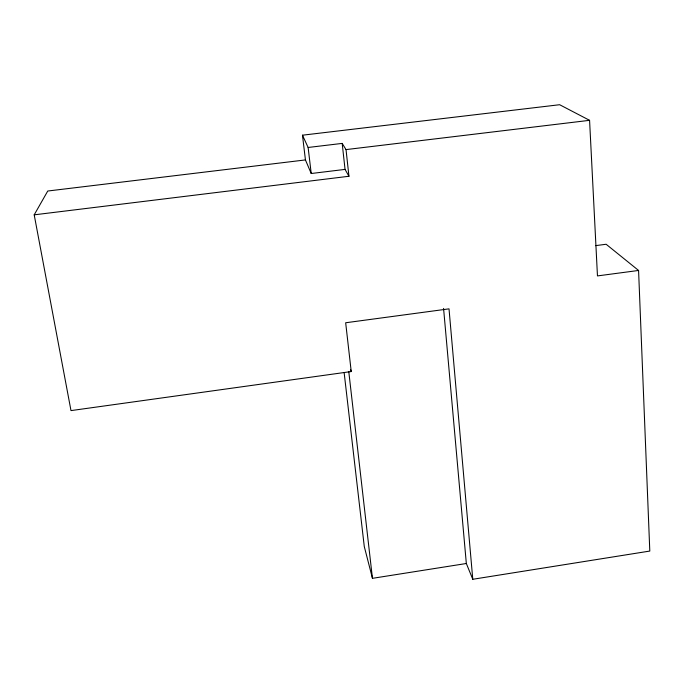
<?xml version="1.0" encoding="UTF-8"?>
<svg xmlns="http://www.w3.org/2000/svg" width="684" height="684" viewBox="0 0 684 684"><rect width="100%" height="100%" fill="white"/><g stroke="black" fill="none" stroke-linecap="round" stroke-linejoin="round"><path stroke-width="1.03" d="M34.2 214.836L47.752 191.024L305.44 159.928L311.22 173.514L345.052 169.393L348.951 176.267L34.2 214.836L70.991 410.605L351.225 371.549L345.668 322.762L449.02 308.852L472.781 579.28L649.8 551.065L638.574 270.454L606.135 244.256L595.533 245.642M344.129 372.523L364.273 546.499L372.455 578.331L466.334 563.505L472.781 579.28M638.574 270.454L597.465 275.917L589.574 120.324L559.64 104.72L302.473 135.193L305.44 159.928M302.473 135.193L308.125 147.47L342.18 143.401L346.027 149.599L589.574 120.324M350.593 369.625L351.225 371.549M308.125 147.47L311.22 173.514M348.78 371.66L372.455 578.331M346.027 149.599L348.951 176.267M342.18 143.401L345.052 169.393M443.574 308.398L466.334 563.505"/></g></svg>
